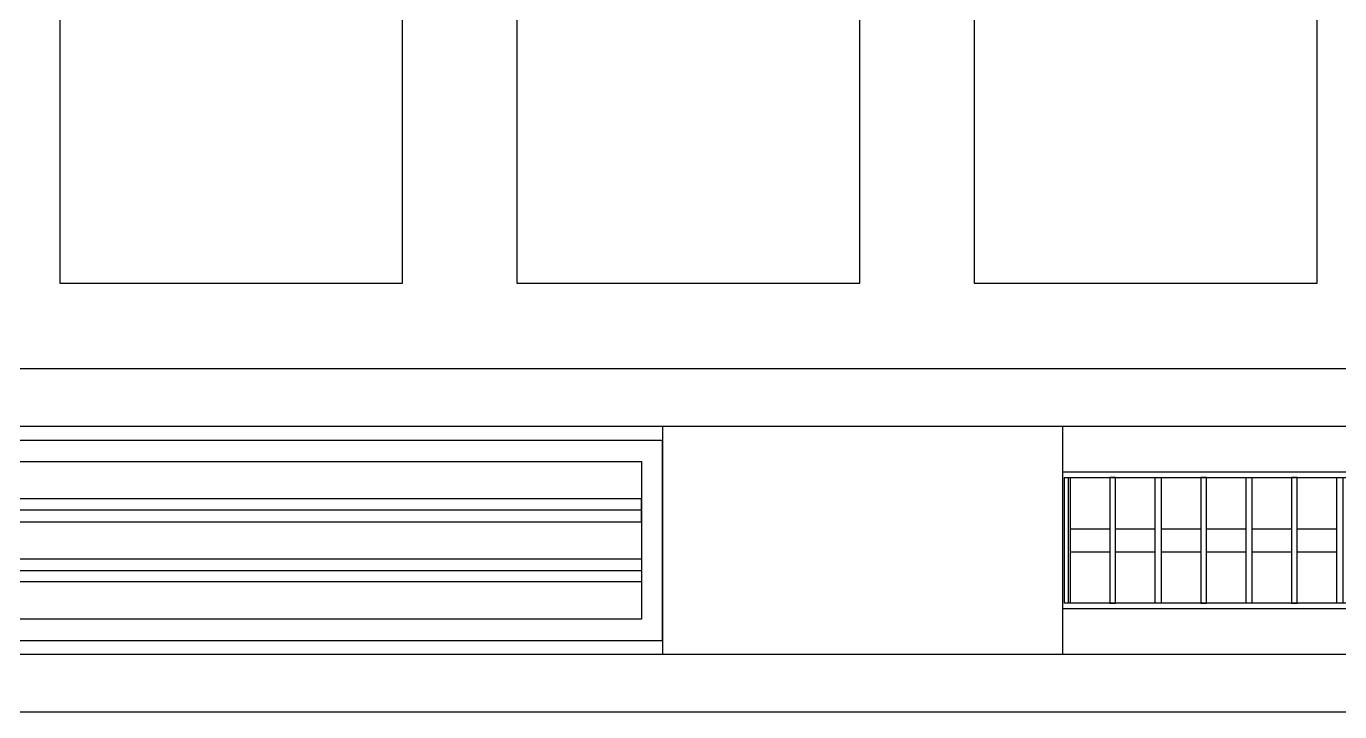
# Model space of a CAD drawing. Header units: millimetres. Extents: x -726012 to -647389, y -20772 to 18805.
# Drawn here: x -656753 to -655604, y 7519 to 8119 of the extents above; entities that cross this region are included whole.
import ezdxf
from ezdxf.enums import TextEntityAlignment as Align
from ezdxf.xclip import XClip

# ---------------------------------------------------------------- set-up
doc = ezdxf.new("R2010")
doc.units = ezdxf.units.MM
doc.header["$XCLIPFRAME"] = 0
for name, color, linetype in [('000 - WIPEOUT', 250, 'Continuous'), ('001 - ASCESSORIES', 251, 'Continuous'), ('A04_TUBE SERIES', 2, 'Continuous'), ('A11_ALU.SOLID SHEET', 2, 'Continuous')]:
    doc.layers.add(name, color=color, linetype=linetype)
doc.layers.add('008 - LIGHTING', color=1, linetype='Continuous', lineweight=9)

# ---------------------------------------------------------------- blocks, each defined once
blk = doc.blocks.new('*U531')
at = {"layer": '001 - ASCESSORIES', "color": 0, "linetype": 'ByBlock'}
blk.add_lwpolyline([(800, 87.5), (-800, 87.5), (-800, -87.5), (800, -87.5)], close=True, dxfattribs=at)
at = {"layer": '001 - ASCESSORIES', "linetype": 'ByBlock'}
for points in [[(-781.5, 69), (781.5, 69), (781.5, -69), (-781.5, -69)], [(781.5, 36.3), (-781.5, 36.3), (-781.5, 16.3), (781.5, 16.3)], [(-781.5, -16.3), (781.5, -16.3), (781.5, -36.3), (-781.5, -36.3)]]:
    blk.add_lwpolyline(points, close=True, dxfattribs=at)
for points in [[(781.5, 26.3), (-781.5, 26.3)], [(-781.5, -26.3), (781.5, -26.3)]]:
    blk.add_lwpolyline(points, dxfattribs=at)
blk = doc.blocks.new('*U526')
at = {"color": 1}
blk.add_wipeout([(600, -60), (-600, -60), (-600, 60), (600, 60)], dxfattribs=at).dxf.layer = '000 - WIPEOUT'
at = {"layer": '001 - ASCESSORIES', "color": 0}
blk.add_lwpolyline([(600, -60), (-600, -60), (-600, 60), (600, 60)], close=True, dxfattribs=at)
at = {"layer": '001 - ASCESSORIES'}
for points in [[(-593.5, -55), (-598.5, -55), (-598.5, 55), (-593.5, 55)], [(595, -55), (-595, -55), (-595, 55), (595, 55)], [(-558.8, -55), (-553.8, -55), (-553.8, 55), (-558.8, 55)], [(-514, -55), (-519, -55), (-519, 55), (-514, 55)], [(-479.3, -55), (-474.3, -55), (-474.3, 55), (-479.3, 55)], [(-434.6, -55), (-439.6, -55), (-439.6, 55), (-434.6, 55)], [(-399.8, -55), (-394.8, -55), (-394.8, 55), (-399.8, 55)], [(-355.1, -55), (-360.1, -55), (-360.1, 55), (-355.1, 55)]]:
    blk.add_lwpolyline(points, close=True, dxfattribs=at)
for points in [[(-593.5, 10), (-558.8, 10)], [(-553.8, 10), (-519, 10)], [(-514, 10), (-479.3, 10)], [(-474.3, 10), (-439.6, 10)], [(-434.6, 10), (-399.8, 10)], [(-394.8, 10), (-360.1, 10)], [(-593.5, -10), (-558.8, -10)], [(-553.8, -10), (-519, -10)], [(-514, -10), (-479.3, -10)], [(-474.3, -10), (-439.6, -10)], [(-434.6, -10), (-399.8, -10)], [(-394.8, -10), (-360.1, -10)]]:
    blk.add_lwpolyline(points, dxfattribs=at)
blk = doc.blocks.new('*U529')
blk.add_point((0, 0))
at = {"layer": 'Defpoints', "color": 250}
blk.add_text('AL.SHEET-HAT-TYPE-C', height=7, rotation=270, dxfattribs=at).set_placement((15, 0), align=Align.BOTTOM_CENTER)
blk.add_wipeout([(0, -100), (350, -100), (350, 100), (0, 100)]).dxf.layer = '000 - WIPEOUT'
at = {"layer": 'A11_ALU.SOLID SHEET', "color": 0}
blk.add_lwpolyline([(0, -100), (350, -100), (350, 100), (0, 100)], close=True, dxfattribs=at)
blk = doc.blocks.new('*U544')
blk.add_wipeout([(-25, 0), (25, 0), (25, 81755), (-25, 81755)]).dxf.layer = '000 - WIPEOUT'
at = {"layer": 'A04_TUBE SERIES', "color": 0}
blk.add_lwpolyline([(-25, 0), (25, 0), (25, 81755), (-25, 81755)], close=True, dxfattribs=at)
at = {"layer": 'Defpoints', "color": 250, "flags": 1}
blk.add_attdef('EXTR.OVL-LENGTH_', (-33.1, -9), '', height=5, dxfattribs=at)
blk = doc.blocks.new('*U545')
blk.add_wipeout([(-25, 0), (25, 0), (25, 81755), (-25, 81755)]).dxf.layer = '000 - WIPEOUT'
at = {"layer": 'A04_TUBE SERIES', "color": 0}
blk.add_lwpolyline([(-25, 0), (25, 0), (25, 81755), (-25, 81755)], close=True, dxfattribs=at)
at = {"layer": 'Defpoints', "color": 250, "flags": 1}
blk.add_attdef('EXTR.OVL-LENGTH_', (-33.1, -9), '', height=5, dxfattribs=at)
blk = doc.blocks.new('*U1253')
at = {"color": 3}
for points in [[(-275, -25650), (275, -25650), (275, -25950), (-275, -25950)], [(-275, -26050), (275, -26050), (275, -26350), (-275, -26350)], [(-275, -26450), (275, -26450), (275, -26750), (-275, -26750)]]:
    blk.add_wipeout(points, dxfattribs=at).dxf.layer = '000 - WIPEOUT'
at = {"layer": 'A11_ALU.SOLID SHEET', "color": 0, "linetype": 'ByBlock'}
for points in [[(-275, -25950), (275, -25950), (275, -25650), (-275, -25650)], [(-275, -26350), (275, -26350), (275, -26050), (-275, -26050)], [(-275, -26750), (275, -26750), (275, -26450), (-275, -26450)]]:
    blk.add_lwpolyline(points, close=True, dxfattribs=at)
blk = doc.blocks.new('*U1287')
at = {"layer": 'A11_ALU.SOLID SHEET', "color": 0, "linetype": 'ByBlock', "rotation": 90}
blk.add_blockref('*U1253', (62308.5, 4590), dxfattribs=at)
at = {"layer": 'A11_ALU.SOLID SHEET', "color": 1}
blk.add_blockref('*U529', (88486, 4090), dxfattribs=at)
at = {"layer": '008 - LIGHTING'}
for name, p in [('*U531', (87686, 4090)), ('*U526', (89436, 4090))]:
    blk.add_blockref(name, p, dxfattribs=at)
at = {"layer": 'A04_TUBE SERIES', "color": 0, "linetype": 'ByBlock', "rotation": 270}
for name, p in [('*U544', (21303.5, 4215)), ('*U545', (21303.5, 3965))]:
    blk.add_blockref(name, p, dxfattribs=at)

msp = doc.modelspace()

# ---------------------------------------------------------------- block references
at = {"layer": 'A11_ALU.SOLID SHEET'}
ref = msp.add_blockref('*U1287', (-744682.4, 3579), dxfattribs=at)
XClip(ref).set_block_clipping_path([(22516.8245944298, -23612.0000696909), (92487.8891097467, 7199.9972603897)])

doc.saveas('drawing.dxf')
